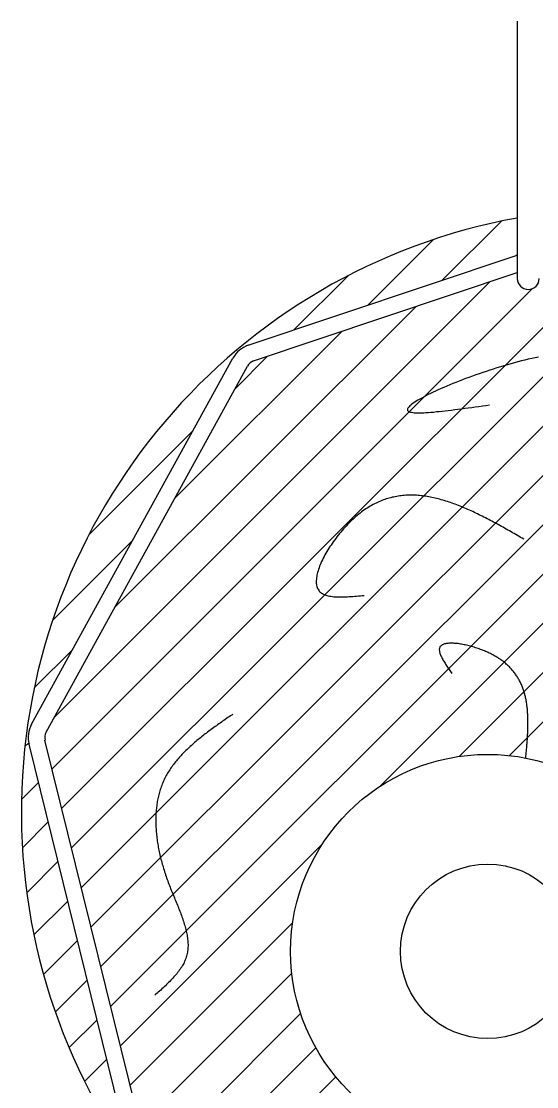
# Model space of a CAD drawing. Extents: x 443 to 1217, y -1921 to -677.
# Drawn here: x 946.18 to 955.32, y -751.35 to -732.45 of the extents above; entities that cross this region are included whole.
import ezdxf

# ---------------------------------------------------------------- set-up
doc = ezdxf.new("R2010")
doc.units = 0
doc.header["$MEASUREMENT"] = 0
doc.layers.get('0').update_dxf_attribs({"linetype": 'CONTINUOUS'})
doc.layers.add('3', color=8, linetype='CONTINUOUS')
doc.layers.add('5', color=7, linetype='CONTINUOUS')

msp = doc.modelspace()

# ---------------------------------------------------------------- linework, layer by layer
at = {"color": 8, "linetype": 'Continuous'}
for p, q in [((953.641, -737.046), (954.69, -735.998)), ((946.9, -746.412), (957.128, -736.184)), ((947.073, -747.114), (957.877, -736.309)), ((952.325, -737.489), (953.489, -736.324)), ((947.246, -747.815), (958.477, -736.584)), ((954.958, -736.604), (954.971, -736.592)), ((946.767, -744.795), (954.494, -737.068)), ((947.592, -749.219), (959.691, -737.12)), ((951.008, -737.931), (951.972, -736.966)), ((946.726, -745.711), (955.244, -737.193)), ((947.419, -748.517), (958.737, -737.198)), ((947.765, -749.92), (960.295, -737.39)), ((947.834, -742.853), (953.177, -737.51)), ((952.534, -746.025), (960.899, -737.66)), ((948.902, -740.912), (951.86, -737.953)), ((949.969, -738.97), (950.544, -738.395)), ((947.379, -741.559), (949.229, -739.71)), ((946.737, -743.076), (948.161, -741.652)), ((953.943, -745.491), (956.515, -742.919)), ((946.411, -744.277), (947.094, -743.594)), ((954.833, -745.476), (956.085, -744.223)), ((946.245, -745.318), (946.313, -745.25)), ((946.184, -746.253), (946.485, -745.952)), ((946.2, -747.112), (946.658, -746.654)), ((947.938, -750.622), (951.524, -747.036)), ((946.277, -747.909), (946.831, -747.355)), ((946.404, -748.656), (947.004, -748.057)), ((948.111, -751.323), (950.99, -748.444)), ((946.575, -749.36), (947.177, -748.758)), ((948.284, -752.025), (950.975, -749.334)), ((946.784, -750.026), (947.35, -749.46)), ((947.028, -750.657), (947.523, -750.162)), ((948.584, -752.599), (951.132, -750.052)), ((949.111, -752.947), (951.4, -750.658)), ((947.304, -751.256), (947.696, -750.863)), ((949.637, -753.296), (951.755, -751.177))]:
    msp.add_line(p, q, dxfattribs=at)
at = {"layer": '3', "color": 3, "linetype": 'Continuous'}
for p, q in [((954.971, -732.453), (954.971, -737.015)), ((950.205, -738.2), (954.971, -736.6)), ((950.298, -738.477), (954.971, -736.908)), ((946.364, -744.922), (949.933, -738.427)), ((946.62, -745.063), (950.19, -738.568)), ((948.376, -752.399), (946.601, -745.204)), ((948.092, -752.469), (946.318, -745.274))]:
    msp.add_line(p, q, dxfattribs=at)
at = {"layer": '3', "color": 3}
for p, q in [((955.167, -738.447), (955.107, -738.463)), ((955.228, -738.434), (955.167, -738.447)), ((955.288, -738.421), (955.228, -738.434)), ((955.347, -738.408), (955.288, -738.421)), ((954.484, -738.641), (954.421, -738.662)), ((954.547, -738.621), (954.484, -738.641)), ((954.609, -738.601), (954.547, -738.621)), ((954.672, -738.582), (954.609, -738.601)), ((954.734, -738.563), (954.672, -738.582)), ((954.797, -738.544), (954.734, -738.563)), ((954.86, -738.527), (954.797, -738.544)), ((954.922, -738.51), (954.86, -738.527)), ((954.984, -738.493), (954.922, -738.51)), ((955.046, -738.478), (954.984, -738.493)), ((955.107, -738.463), (955.046, -738.478)), ((953.942, -738.835), (953.885, -738.857)), ((954, -738.813), (953.942, -738.835)), ((954.057, -738.791), (954, -738.813)), ((954.116, -738.769), (954.057, -738.791)), ((954.176, -738.747), (954.116, -738.769)), ((954.237, -738.725), (954.176, -738.747)), ((954.298, -738.704), (954.237, -738.725)), ((954.359, -738.683), (954.298, -738.704)), ((954.421, -738.662), (954.359, -738.683)), ((953.525, -739.012), (953.479, -739.034)), ((953.572, -738.99), (953.525, -739.012)), ((953.621, -738.968), (953.572, -738.99)), ((953.672, -738.947), (953.621, -738.968)), ((953.723, -738.925), (953.672, -738.947)), ((953.776, -738.902), (953.723, -738.925)), ((953.831, -738.88), (953.776, -738.902)), ((953.885, -738.857), (953.831, -738.88)), ((953.154, -739.21), (953.129, -739.227)), ((953.181, -739.192), (953.154, -739.21)), ((953.212, -739.174), (953.181, -739.192)), ((953.243, -739.155), (953.212, -739.174)), ((953.278, -739.136), (953.243, -739.155)), ((953.314, -739.117), (953.278, -739.136)), ((953.352, -739.096), (953.314, -739.117)), ((953.393, -739.075), (953.352, -739.096)), ((953.435, -739.054), (953.393, -739.075)), ((953.479, -739.034), (953.435, -739.054)), ((953.028, -739.327), (953.025, -739.338)), ((953.025, -739.338), (953.025, -739.348)), ((953.025, -739.348), (953.029, -739.357)), ((953.034, -739.315), (953.028, -739.327)), ((953.029, -739.357), (953.035, -739.365)), ((953.043, -739.302), (953.034, -739.315)), ((953.035, -739.365), (953.046, -739.373)), ((953.055, -739.289), (953.043, -739.302)), ((953.046, -739.373), (953.059, -739.379)), ((953.069, -739.275), (953.055, -739.289)), ((953.059, -739.379), (953.077, -739.384)), ((953.086, -739.259), (953.069, -739.275)), ((953.077, -739.384), (953.096, -739.388)), ((953.106, -739.243), (953.086, -739.259)), ((953.096, -739.388), (953.119, -739.391)), ((953.129, -739.227), (953.106, -739.243)), ((953.119, -739.391), (953.145, -739.395)), ((953.145, -739.395), (953.174, -739.396)), ((953.174, -739.396), (953.204, -739.397)), ((953.204, -739.397), (953.238, -739.397)), ((953.238, -739.397), (953.275, -739.396)), ((953.275, -739.396), (953.313, -739.395)), ((953.313, -739.395), (953.354, -739.392)), ((953.354, -739.392), (953.397, -739.389)), ((953.397, -739.389), (953.442, -739.386)), ((953.442, -739.386), (953.49, -739.383)), ((953.49, -739.383), (953.538, -739.377)), ((953.538, -739.377), (953.589, -739.373)), ((953.589, -739.373), (953.641, -739.367)), ((953.641, -739.367), (953.695, -739.361)), ((953.695, -739.361), (953.749, -739.354)), ((953.749, -739.354), (953.806, -739.348)), ((953.806, -739.348), (953.863, -739.34)), ((953.863, -739.34), (953.921, -739.333)), ((953.921, -739.333), (953.981, -739.325)), ((953.981, -739.325), (954.041, -739.317)), ((954.041, -739.317), (954.102, -739.308)), ((954.102, -739.308), (954.164, -739.301)), ((954.164, -739.301), (954.226, -739.292)), ((954.226, -739.292), (954.29, -739.283)), ((954.29, -739.283), (954.353, -739.275)), ((954.353, -739.275), (954.416, -739.265)), ((954.416, -739.265), (954.479, -739.256)), ((952.704, -740.909), (952.677, -740.917)), ((952.73, -740.903), (952.704, -740.909)), ((952.756, -740.896), (952.73, -740.903)), ((952.782, -740.891), (952.756, -740.896)), ((952.81, -740.885), (952.782, -740.891)), ((952.836, -740.88), (952.81, -740.885)), ((952.863, -740.876), (952.836, -740.88)), ((952.889, -740.871), (952.863, -740.876)), ((952.916, -740.868), (952.889, -740.871)), ((952.943, -740.866), (952.916, -740.868)), ((952.97, -740.863), (952.943, -740.866)), ((952.996, -740.861), (952.97, -740.863)), ((953.023, -740.859), (952.996, -740.861)), ((953.05, -740.859), (953.023, -740.859)), ((953.077, -740.858), (953.05, -740.859)), ((953.104, -740.858), (953.077, -740.858)), ((953.131, -740.859), (953.104, -740.858)), ((953.158, -740.859), (953.131, -740.859)), ((953.186, -740.861), (953.158, -740.859)), ((953.213, -740.863), (953.186, -740.861)), ((953.24, -740.865), (953.213, -740.863)), ((953.267, -740.868), (953.24, -740.865)), ((953.295, -740.87), (953.267, -740.868)), ((953.322, -740.874), (953.295, -740.87)), ((953.349, -740.878), (953.322, -740.874)), ((953.376, -740.882), (953.349, -740.878)), ((953.404, -740.886), (953.376, -740.882)), ((953.431, -740.892), (953.404, -740.886)), ((953.459, -740.897), (953.431, -740.892)), ((953.486, -740.903), (953.459, -740.897)), ((953.514, -740.909), (953.486, -740.903)), ((953.541, -740.916), (953.514, -740.909)), ((953.569, -740.922), (953.541, -740.916)), ((952.288, -741.102), (952.262, -741.12)), ((952.314, -741.086), (952.288, -741.102)), ((952.339, -741.07), (952.314, -741.086)), ((952.365, -741.054), (952.339, -741.07)), ((952.391, -741.039), (952.365, -741.054)), ((952.416, -741.025), (952.391, -741.039)), ((952.442, -741.012), (952.416, -741.025)), ((952.468, -740.999), (952.442, -741.012)), ((952.494, -740.987), (952.468, -740.999)), ((952.52, -740.975), (952.494, -740.987)), ((952.546, -740.964), (952.52, -740.975)), ((952.572, -740.954), (952.546, -740.964)), ((952.598, -740.943), (952.572, -740.954)), ((952.624, -740.934), (952.598, -740.943)), ((952.65, -740.926), (952.624, -740.934)), ((952.677, -740.917), (952.65, -740.926)), ((953.596, -740.93), (953.569, -740.922)), ((953.624, -740.938), (953.596, -740.93)), ((953.652, -740.945), (953.624, -740.938)), ((953.679, -740.953), (953.652, -740.945)), ((953.708, -740.962), (953.679, -740.953)), ((953.735, -740.97), (953.708, -740.962)), ((953.763, -740.98), (953.735, -740.97)), ((953.79, -740.989), (953.763, -740.98)), ((953.819, -740.999), (953.79, -740.989)), ((953.846, -741.01), (953.819, -740.999)), ((953.874, -741.019), (953.846, -741.01)), ((953.903, -741.03), (953.874, -741.019)), ((953.93, -741.041), (953.903, -741.03)), ((953.958, -741.052), (953.93, -741.041)), ((953.987, -741.063), (953.958, -741.052)), ((954.014, -741.075), (953.987, -741.063)), ((954.042, -741.087), (954.014, -741.075)), ((954.071, -741.099), (954.042, -741.087)), ((954.098, -741.111), (954.071, -741.099)), ((952.061, -741.282), (952.036, -741.306)), ((952.086, -741.259), (952.061, -741.282)), ((952.111, -741.237), (952.086, -741.259)), ((952.136, -741.216), (952.111, -741.237)), ((952.161, -741.195), (952.136, -741.216)), ((952.186, -741.175), (952.161, -741.195)), ((952.211, -741.156), (952.186, -741.175)), ((952.237, -741.137), (952.211, -741.156)), ((952.262, -741.12), (952.237, -741.137)), ((954.126, -741.124), (954.098, -741.111)), ((954.154, -741.137), (954.126, -741.124)), ((954.183, -741.15), (954.154, -741.137)), ((954.211, -741.163), (954.183, -741.15)), ((954.239, -741.176), (954.211, -741.163)), ((954.267, -741.189), (954.239, -741.176)), ((954.295, -741.204), (954.267, -741.189)), ((954.323, -741.218), (954.295, -741.204)), ((954.352, -741.232), (954.323, -741.218)), ((954.38, -741.246), (954.352, -741.232)), ((954.408, -741.26), (954.38, -741.246)), ((954.437, -741.276), (954.408, -741.26)), ((954.465, -741.29), (954.437, -741.276)), ((954.493, -741.305), (954.465, -741.29)), ((951.89, -741.458), (951.866, -741.485)), ((951.913, -741.431), (951.89, -741.458)), ((951.938, -741.405), (951.913, -741.431)), ((951.962, -741.379), (951.938, -741.405)), ((951.986, -741.354), (951.962, -741.379)), ((952.011, -741.33), (951.986, -741.354)), ((952.036, -741.306), (952.011, -741.33)), ((954.522, -741.32), (954.493, -741.305)), ((954.55, -741.335), (954.522, -741.32)), ((954.578, -741.351), (954.55, -741.335)), ((954.607, -741.366), (954.578, -741.351)), ((954.635, -741.381), (954.607, -741.366)), ((954.663, -741.397), (954.635, -741.381)), ((954.692, -741.413), (954.663, -741.397)), ((954.72, -741.428), (954.692, -741.413)), ((954.748, -741.444), (954.72, -741.428)), ((954.777, -741.46), (954.748, -741.444)), ((954.805, -741.476), (954.777, -741.46)), ((954.833, -741.492), (954.805, -741.476)), ((951.732, -741.655), (951.711, -741.683)), ((951.754, -741.625), (951.732, -741.655)), ((951.775, -741.597), (951.754, -741.625)), ((951.797, -741.569), (951.775, -741.597)), ((951.82, -741.54), (951.797, -741.569)), ((951.843, -741.512), (951.82, -741.54)), ((951.866, -741.485), (951.843, -741.512)), ((954.862, -741.509), (954.833, -741.492)), ((954.89, -741.524), (954.862, -741.509)), ((954.918, -741.54), (954.89, -741.524)), ((954.947, -741.557), (954.918, -741.54)), ((954.975, -741.573), (954.947, -741.557)), ((955.003, -741.589), (954.975, -741.573)), ((955.032, -741.606), (955.003, -741.589)), ((955.061, -741.622), (955.032, -741.606)), ((955.089, -741.638), (955.061, -741.622)), ((951.597, -741.86), (951.579, -741.889)), ((951.614, -741.83), (951.597, -741.86)), ((951.633, -741.801), (951.614, -741.83)), ((951.651, -741.771), (951.633, -741.801)), ((951.671, -741.742), (951.651, -741.771)), ((951.69, -741.713), (951.671, -741.742)), ((951.711, -741.683), (951.69, -741.713)), ((951.504, -742.035), (951.492, -742.063)), ((951.518, -742.006), (951.504, -742.035)), ((951.532, -741.977), (951.518, -742.006)), ((951.548, -741.948), (951.532, -741.977)), ((951.563, -741.919), (951.548, -741.948)), ((951.579, -741.889), (951.563, -741.919)), ((951.433, -742.227), (951.427, -742.252)), ((951.441, -742.201), (951.433, -742.227)), ((951.449, -742.174), (951.441, -742.201)), ((951.458, -742.146), (951.449, -742.174)), ((951.469, -742.119), (951.458, -742.146)), ((951.48, -742.092), (951.469, -742.119)), ((951.492, -742.063), (951.48, -742.092)), ((951.41, -742.373), (951.409, -742.395)), ((951.409, -742.395), (951.41, -742.417)), ((951.411, -742.35), (951.41, -742.373)), ((951.41, -742.417), (951.412, -742.437)), ((951.414, -742.326), (951.411, -742.35)), ((951.417, -742.302), (951.414, -742.326)), ((951.421, -742.278), (951.417, -742.302)), ((951.427, -742.252), (951.421, -742.278)), ((951.412, -742.437), (951.416, -742.457)), ((951.416, -742.457), (951.421, -742.477)), ((951.421, -742.477), (951.427, -742.494)), ((951.427, -742.494), (951.433, -742.511)), ((951.433, -742.511), (951.442, -742.528)), ((951.442, -742.528), (951.452, -742.544)), ((951.452, -742.544), (951.463, -742.558)), ((951.463, -742.558), (951.475, -742.571)), ((951.475, -742.571), (951.489, -742.584)), ((951.489, -742.584), (951.504, -742.595)), ((951.504, -742.595), (951.52, -742.605)), ((951.52, -742.605), (951.538, -742.615)), ((951.538, -742.615), (951.557, -742.624)), ((951.557, -742.624), (951.578, -742.63)), ((951.578, -742.63), (951.599, -742.637)), ((951.599, -742.637), (951.622, -742.643)), ((951.622, -742.643), (951.646, -742.648)), ((951.646, -742.648), (951.67, -742.652)), ((951.67, -742.652), (951.696, -742.655)), ((951.696, -742.655), (951.722, -742.659)), ((951.722, -742.659), (951.749, -742.66)), ((951.749, -742.66), (951.778, -742.662)), ((951.778, -742.662), (951.806, -742.663)), ((951.806, -742.663), (951.835, -742.663)), ((951.835, -742.663), (951.866, -742.663)), ((951.866, -742.663), (951.896, -742.662)), ((951.896, -742.662), (951.928, -742.661)), ((951.928, -742.661), (951.961, -742.66)), ((951.961, -742.66), (951.992, -742.657)), ((951.992, -742.657), (952.025, -742.656)), ((952.025, -742.656), (952.059, -742.653)), ((952.059, -742.653), (952.091, -742.651)), ((952.091, -742.651), (952.125, -742.649)), ((952.125, -742.649), (952.159, -742.645)), ((952.159, -742.645), (952.193, -742.642)), ((952.193, -742.642), (952.228, -742.639)), ((952.228, -742.639), (952.261, -742.637)), ((953.598, -743.56), (953.594, -743.57)), ((953.602, -743.551), (953.598, -743.56)), ((953.607, -743.543), (953.602, -743.551)), ((953.614, -743.535), (953.607, -743.543)), ((953.621, -743.528), (953.614, -743.535)), ((953.63, -743.522), (953.621, -743.528)), ((953.639, -743.515), (953.63, -743.522)), ((953.649, -743.51), (953.639, -743.515)), ((953.66, -743.505), (953.649, -743.51)), ((953.672, -743.501), (953.66, -743.505)), ((953.684, -743.497), (953.672, -743.501)), ((953.697, -743.493), (953.684, -743.497)), ((953.711, -743.491), (953.697, -743.493)), ((953.725, -743.488), (953.711, -743.491)), ((953.74, -743.487), (953.725, -743.488)), ((953.757, -743.485), (953.74, -743.487)), ((953.773, -743.484), (953.757, -743.485)), ((953.789, -743.484), (953.773, -743.484)), ((953.807, -743.484), (953.789, -743.484)), ((953.825, -743.484), (953.807, -743.484)), ((953.844, -743.485), (953.825, -743.484)), ((953.862, -743.486), (953.844, -743.485)), ((953.882, -743.487), (953.862, -743.486)), ((953.902, -743.489), (953.882, -743.487)), ((953.922, -743.491), (953.902, -743.489)), ((953.943, -743.494), (953.922, -743.491)), ((953.964, -743.498), (953.943, -743.494)), ((953.985, -743.501), (953.964, -743.498)), ((954.006, -743.505), (953.985, -743.501)), ((954.028, -743.51), (954.006, -743.505)), ((954.051, -743.514), (954.028, -743.51)), ((954.073, -743.518), (954.051, -743.514)), ((954.094, -743.524), (954.073, -743.518)), ((954.117, -743.53), (954.094, -743.524)), ((954.14, -743.536), (954.117, -743.53)), ((954.163, -743.542), (954.14, -743.536)), ((954.186, -743.549), (954.163, -743.542)), ((954.209, -743.555), (954.186, -743.549)), ((954.231, -743.563), (954.209, -743.555)), ((953.592, -743.579), (953.59, -743.59)), ((953.59, -743.59), (953.59, -743.601)), ((953.59, -743.601), (953.591, -743.612)), ((953.591, -743.612), (953.592, -743.625)), ((953.594, -743.57), (953.592, -743.579)), ((953.592, -743.625), (953.594, -743.637)), ((953.594, -743.637), (953.598, -743.65)), ((953.598, -743.65), (953.602, -743.664)), ((953.602, -743.664), (953.607, -743.679)), ((953.607, -743.679), (953.613, -743.693)), ((953.613, -743.693), (953.619, -743.708)), ((953.619, -743.708), (953.626, -743.723)), ((953.626, -743.723), (953.633, -743.739)), ((953.633, -743.739), (953.642, -743.755)), ((954.254, -743.571), (954.231, -743.563)), ((954.276, -743.578), (954.254, -743.571)), ((954.299, -743.586), (954.276, -743.578)), ((954.322, -743.595), (954.299, -743.586)), ((954.344, -743.603), (954.322, -743.595)), ((954.367, -743.612), (954.344, -743.603)), ((954.389, -743.621), (954.367, -743.612)), ((954.411, -743.63), (954.389, -743.621)), ((954.432, -743.639), (954.411, -743.63)), ((954.454, -743.649), (954.432, -743.639)), ((954.475, -743.659), (954.454, -743.649)), ((954.496, -743.669), (954.475, -743.659)), ((954.516, -743.68), (954.496, -743.669)), ((954.536, -743.69), (954.516, -743.68)), ((954.555, -743.7), (954.536, -743.69)), ((954.575, -743.711), (954.555, -743.7)), ((954.594, -743.722), (954.575, -743.711)), ((954.612, -743.733), (954.594, -743.722)), ((954.631, -743.744), (954.612, -743.733)), ((954.648, -743.756), (954.631, -743.744)), ((953.642, -743.755), (953.651, -743.771)), ((953.651, -743.771), (953.661, -743.788)), ((953.661, -743.788), (953.671, -743.805)), ((953.671, -743.805), (953.68, -743.822)), ((953.68, -743.822), (953.691, -743.839)), ((953.691, -743.839), (953.702, -743.857)), ((953.702, -743.857), (953.714, -743.875)), ((953.714, -743.875), (953.726, -743.892)), ((953.726, -743.892), (953.738, -743.911)), ((953.738, -743.911), (953.75, -743.929)), ((953.75, -743.929), (953.763, -743.948)), ((954.666, -743.768), (954.648, -743.756)), ((954.682, -743.779), (954.666, -743.768)), ((954.699, -743.791), (954.682, -743.779)), ((954.716, -743.803), (954.699, -743.791)), ((954.731, -743.816), (954.716, -743.803)), ((954.746, -743.828), (954.731, -743.816)), ((954.761, -743.84), (954.746, -743.828)), ((954.777, -743.853), (954.761, -743.84)), ((954.791, -743.866), (954.777, -743.853)), ((954.805, -743.879), (954.791, -743.866)), ((954.819, -743.892), (954.805, -743.879)), ((954.832, -743.905), (954.819, -743.892)), ((954.845, -743.918), (954.832, -743.905)), ((954.858, -743.933), (954.845, -743.918)), ((954.87, -743.947), (954.858, -743.933)), ((953.763, -743.948), (953.775, -743.966)), ((953.775, -743.966), (953.788, -743.985)), ((953.788, -743.985), (953.801, -744.003)), ((953.801, -744.003), (953.813, -744.022)), ((954.882, -743.96), (954.87, -743.947)), ((954.894, -743.974), (954.882, -743.96)), ((954.906, -743.988), (954.894, -743.974)), ((954.917, -744.002), (954.906, -743.988)), ((954.928, -744.016), (954.917, -744.002)), ((954.939, -744.032), (954.928, -744.016)), ((954.949, -744.046), (954.939, -744.032)), ((954.959, -744.061), (954.949, -744.046)), ((954.969, -744.075), (954.959, -744.061)), ((954.978, -744.091), (954.969, -744.075)), ((954.987, -744.106), (954.978, -744.091)), ((954.996, -744.121), (954.987, -744.106)), ((955.004, -744.136), (954.996, -744.121)), ((955.013, -744.153), (955.004, -744.136)), ((955.021, -744.168), (955.013, -744.153)), ((955.028, -744.183), (955.021, -744.168)), ((955.036, -744.2), (955.028, -744.183)), ((955.044, -744.216), (955.036, -744.2)), ((955.05, -744.232), (955.044, -744.216)), ((955.057, -744.248), (955.05, -744.232)), ((955.063, -744.264), (955.057, -744.248)), ((955.07, -744.28), (955.063, -744.264)), ((955.075, -744.298), (955.07, -744.28)), ((955.082, -744.314), (955.075, -744.298)), ((955.087, -744.33), (955.082, -744.314)), ((955.093, -744.348), (955.087, -744.33)), ((955.097, -744.364), (955.093, -744.348)), ((955.103, -744.382), (955.097, -744.364)), ((955.107, -744.399), (955.103, -744.382)), ((955.111, -744.415), (955.107, -744.399)), ((955.116, -744.433), (955.111, -744.415)), ((955.119, -744.45), (955.116, -744.433)), ((955.123, -744.468), (955.119, -744.45)), ((955.127, -744.485), (955.123, -744.468)), ((955.13, -744.504), (955.127, -744.485)), ((955.133, -744.521), (955.13, -744.504)), ((955.136, -744.538), (955.133, -744.521)), ((955.139, -744.557), (955.136, -744.538)), ((955.142, -744.574), (955.139, -744.557)), ((955.144, -744.593), (955.142, -744.574)), ((955.146, -744.61), (955.144, -744.593)), ((955.148, -744.629), (955.146, -744.61)), ((955.151, -744.647), (955.148, -744.629)), ((955.152, -744.666), (955.151, -744.647)), ((955.154, -744.685), (955.152, -744.666)), ((955.155, -744.703), (955.154, -744.685)), ((949.728, -744.884), (949.705, -744.9)), ((949.75, -744.868), (949.728, -744.884)), ((949.773, -744.852), (949.75, -744.868)), ((949.796, -744.836), (949.773, -744.852)), ((949.818, -744.821), (949.796, -744.836)), ((949.841, -744.804), (949.818, -744.821)), ((949.864, -744.789), (949.841, -744.804)), ((949.887, -744.773), (949.864, -744.789)), ((949.91, -744.758), (949.887, -744.773)), ((949.932, -744.741), (949.91, -744.758)), ((955.156, -744.722), (955.155, -744.703)), ((955.157, -744.74), (955.156, -744.722)), ((955.158, -744.759), (955.157, -744.74)), ((955.159, -744.777), (955.158, -744.759)), ((955.16, -744.796), (955.159, -744.777)), ((955.16, -744.815), (955.16, -744.796)), ((955.161, -744.834), (955.16, -744.815)), ((955.161, -744.853), (955.161, -744.834)), ((955.161, -744.872), (955.161, -744.853)), ((955.161, -744.892), (955.161, -744.872)), ((949.483, -745.061), (949.462, -745.077)), ((949.505, -745.044), (949.483, -745.061)), ((949.527, -745.028), (949.505, -745.044)), ((949.549, -745.013), (949.527, -745.028)), ((949.572, -744.996), (949.549, -745.013)), ((949.594, -744.98), (949.572, -744.996)), ((949.615, -744.964), (949.594, -744.98)), ((949.638, -744.948), (949.615, -744.964)), ((949.66, -744.932), (949.638, -744.948)), ((949.683, -744.916), (949.66, -744.932)), ((949.705, -744.9), (949.683, -744.916)), ((955.157, -745.065), (955.158, -745.045)), ((955.157, -745.084), (955.157, -745.065)), ((955.158, -745.045), (955.159, -745.026)), ((955.159, -745.007), (955.16, -744.987)), ((955.159, -745.026), (955.159, -745.007)), ((955.16, -744.968), (955.161, -744.948)), ((955.16, -744.987), (955.16, -744.968)), ((955.161, -744.91), (955.161, -744.892)), ((955.161, -744.93), (955.161, -744.91)), ((955.161, -744.948), (955.161, -744.93)), ((949.234, -745.262), (949.214, -745.28)), ((949.253, -745.245), (949.234, -745.262)), ((949.274, -745.227), (949.253, -745.245)), ((949.294, -745.211), (949.274, -745.227)), ((949.315, -745.193), (949.294, -745.211)), ((949.335, -745.177), (949.315, -745.193)), ((949.356, -745.16), (949.335, -745.177)), ((949.377, -745.143), (949.356, -745.16)), ((949.398, -745.127), (949.377, -745.143)), ((949.419, -745.111), (949.398, -745.127)), ((949.441, -745.093), (949.419, -745.111)), ((949.462, -745.077), (949.441, -745.093)), ((955.143, -745.282), (955.145, -745.262)), ((955.145, -745.262), (955.146, -745.243)), ((955.146, -745.243), (955.148, -745.222)), ((955.148, -745.222), (955.149, -745.202)), ((955.149, -745.202), (955.151, -745.183)), ((955.151, -745.183), (955.152, -745.163)), ((955.152, -745.163), (955.154, -745.143)), ((955.154, -745.143), (955.155, -745.124)), ((955.155, -745.124), (955.156, -745.104)), ((955.156, -745.104), (955.157, -745.084)), ((949.046, -745.439), (949.028, -745.457)), ((949.064, -745.421), (949.046, -745.439)), ((949.081, -745.403), (949.064, -745.421)), ((949.1, -745.385), (949.081, -745.403)), ((949.118, -745.367), (949.1, -745.385)), ((949.137, -745.349), (949.118, -745.367)), ((949.156, -745.332), (949.137, -745.349)), ((949.175, -745.314), (949.156, -745.332)), ((949.195, -745.297), (949.175, -745.314)), ((949.214, -745.28), (949.195, -745.297)), ((955.128, -745.46), (955.13, -745.441)), ((955.13, -745.441), (955.131, -745.42)), ((955.131, -745.42), (955.133, -745.401)), ((955.133, -745.401), (955.135, -745.381)), ((955.135, -745.381), (955.136, -745.361)), ((955.136, -745.361), (955.139, -745.341)), ((955.139, -745.341), (955.14, -745.321)), ((955.14, -745.321), (955.142, -745.301)), ((955.142, -745.301), (955.143, -745.282)), ((948.883, -745.628), (948.868, -745.648)), ((948.897, -745.609), (948.883, -745.628)), ((948.913, -745.589), (948.897, -745.609)), ((948.929, -745.571), (948.913, -745.589)), ((948.945, -745.551), (948.929, -745.571)), ((948.96, -745.532), (948.945, -745.551)), ((948.978, -745.513), (948.96, -745.532)), ((948.994, -745.494), (948.978, -745.513)), ((949.012, -745.476), (948.994, -745.494)), ((949.028, -745.457), (949.012, -745.476)), ((955.122, -745.52), (955.124, -745.501)), ((955.124, -745.501), (955.125, -745.48)), ((955.125, -745.48), (955.128, -745.46)), ((948.761, -745.811), (948.75, -745.832)), ((948.774, -745.791), (948.761, -745.811)), ((948.786, -745.77), (948.774, -745.791)), ((948.799, -745.749), (948.786, -745.77)), ((948.812, -745.729), (948.799, -745.749)), ((948.825, -745.708), (948.812, -745.729)), ((948.839, -745.688), (948.825, -745.708)), ((948.854, -745.668), (948.839, -745.688)), ((948.868, -745.648), (948.854, -745.668)), ((948.669, -746.009), (948.661, -746.03)), ((948.678, -745.986), (948.669, -746.009)), ((948.687, -745.963), (948.678, -745.986)), ((948.697, -745.941), (948.687, -745.963)), ((948.706, -745.919), (948.697, -745.941)), ((948.716, -745.898), (948.706, -745.919)), ((948.727, -745.876), (948.716, -745.898)), ((948.738, -745.854), (948.727, -745.876)), ((948.75, -745.832), (948.738, -745.854)), ((948.613, -746.195), (948.606, -746.219)), ((948.618, -746.171), (948.613, -746.195)), ((948.625, -746.147), (948.618, -746.171)), ((948.631, -746.124), (948.625, -746.147)), ((948.638, -746.1), (948.631, -746.124)), ((948.645, -746.077), (948.638, -746.1)), ((948.653, -746.054), (948.645, -746.077)), ((948.661, -746.03), (948.653, -746.054)), ((948.578, -746.391), (948.575, -746.416)), ((948.581, -746.366), (948.578, -746.391)), ((948.584, -746.341), (948.581, -746.366)), ((948.588, -746.316), (948.584, -746.341)), ((948.592, -746.292), (948.588, -746.316)), ((948.596, -746.267), (948.592, -746.292)), ((948.602, -746.243), (948.596, -746.267)), ((948.606, -746.219), (948.602, -746.243)), ((948.566, -746.544), (948.565, -746.569)), ((948.565, -746.569), (948.565, -746.595)), ((948.567, -746.518), (948.566, -746.544)), ((948.568, -746.493), (948.567, -746.518)), ((948.57, -746.466), (948.568, -746.493)), ((948.572, -746.441), (948.57, -746.466)), ((948.575, -746.416), (948.572, -746.441)), ((948.565, -746.595), (948.564, -746.621)), ((948.564, -746.621), (948.564, -746.647)), ((948.564, -746.647), (948.565, -746.673)), ((948.565, -746.673), (948.565, -746.7)), ((948.565, -746.7), (948.566, -746.726)), ((948.566, -746.726), (948.567, -746.752)), ((948.567, -746.752), (948.569, -746.778)), ((948.569, -746.778), (948.57, -746.804)), ((948.57, -746.804), (948.572, -746.831)), ((948.572, -746.831), (948.575, -746.858)), ((948.575, -746.858), (948.578, -746.885)), ((948.578, -746.885), (948.581, -746.911)), ((948.581, -746.911), (948.584, -746.938)), ((948.584, -746.938), (948.588, -746.966)), ((948.588, -746.966), (948.591, -746.993)), ((948.591, -746.993), (948.595, -747.019)), ((948.595, -747.019), (948.6, -747.046)), ((948.6, -747.046), (948.604, -747.073)), ((948.604, -747.073), (948.609, -747.101)), ((948.609, -747.101), (948.614, -747.128)), ((948.614, -747.128), (948.619, -747.155)), ((948.619, -747.155), (948.625, -747.182)), ((948.625, -747.182), (948.631, -747.21)), ((948.631, -747.21), (948.637, -747.237)), ((948.637, -747.237), (948.643, -747.264)), ((948.643, -747.264), (948.65, -747.291)), ((948.65, -747.291), (948.656, -747.319)), ((948.656, -747.319), (948.664, -747.346)), ((948.664, -747.346), (948.672, -747.373)), ((948.672, -747.373), (948.679, -747.4)), ((948.679, -747.4), (948.687, -747.428)), ((948.687, -747.428), (948.694, -747.455)), ((948.694, -747.455), (948.703, -747.482)), ((948.703, -747.482), (948.711, -747.51)), ((948.711, -747.51), (948.719, -747.538)), ((948.719, -747.538), (948.728, -747.565)), ((948.728, -747.565), (948.738, -747.592)), ((948.738, -747.592), (948.747, -747.619)), ((948.747, -747.619), (948.757, -747.647)), ((948.757, -747.647), (948.766, -747.674)), ((948.766, -747.674), (948.776, -747.701)), ((948.776, -747.701), (948.786, -747.728)), ((948.786, -747.728), (948.797, -747.755)), ((948.797, -747.755), (948.807, -747.782)), ((948.807, -747.782), (948.818, -747.809)), ((948.818, -747.809), (948.828, -747.836)), ((948.828, -747.836), (948.839, -747.864)), ((948.839, -747.864), (948.85, -747.89)), ((948.85, -747.89), (948.861, -747.917)), ((948.861, -747.917), (948.872, -747.943)), ((948.872, -747.943), (948.883, -747.97)), ((948.883, -747.97), (948.894, -747.997)), ((948.894, -747.997), (948.905, -748.024)), ((948.905, -748.024), (948.916, -748.05)), ((948.916, -748.05), (948.927, -748.077)), ((948.927, -748.077), (948.937, -748.103)), ((948.937, -748.103), (948.948, -748.129)), ((948.948, -748.129), (948.959, -748.156)), ((948.959, -748.156), (948.969, -748.182)), ((948.969, -748.182), (948.98, -748.208)), ((948.98, -748.208), (948.99, -748.234)), ((948.99, -748.234), (949, -748.26)), ((949, -748.26), (949.009, -748.286)), ((949.009, -748.286), (949.019, -748.311)), ((949.019, -748.311), (949.028, -748.338)), ((949.028, -748.338), (949.038, -748.363)), ((949.038, -748.363), (949.046, -748.389)), ((949.046, -748.389), (949.054, -748.414)), ((949.054, -748.414), (949.063, -748.439)), ((949.063, -748.439), (949.07, -748.465)), ((949.07, -748.465), (949.078, -748.49)), ((949.078, -748.49), (949.086, -748.514)), ((949.086, -748.514), (949.092, -748.539)), ((949.092, -748.539), (949.099, -748.564)), ((949.099, -748.564), (949.104, -748.589)), ((949.104, -748.589), (949.11, -748.613)), ((949.11, -748.613), (949.114, -748.638)), ((949.114, -748.638), (949.119, -748.662)), ((949.119, -748.662), (949.123, -748.686)), ((949.123, -748.686), (949.126, -748.71)), ((949.126, -748.71), (949.129, -748.734)), ((949.129, -748.734), (949.131, -748.758)), ((949.131, -748.758), (949.134, -748.782)), ((949.134, -748.782), (949.135, -748.805)), ((949.135, -748.805), (949.136, -748.829)), ((949.136, -748.852), (949.135, -748.875)), ((949.136, -748.829), (949.136, -748.852)), ((949.111, -749.033), (949.104, -749.055)), ((949.116, -749.01), (949.111, -749.033)), ((949.121, -748.988), (949.116, -749.01)), ((949.125, -748.966), (949.121, -748.988)), ((949.128, -748.944), (949.125, -748.966)), ((949.131, -748.921), (949.128, -748.944)), ((949.134, -748.898), (949.131, -748.921)), ((949.135, -748.875), (949.134, -748.898)), ((949.024, -749.224), (949.01, -749.244)), ((949.037, -749.203), (949.024, -749.224)), ((949.048, -749.182), (949.037, -749.203)), ((949.059, -749.162), (949.048, -749.182)), ((949.069, -749.14), (949.059, -749.162)), ((949.079, -749.119), (949.069, -749.14)), ((949.088, -749.097), (949.079, -749.119)), ((949.097, -749.077), (949.088, -749.097)), ((949.104, -749.055), (949.097, -749.077)), ((948.885, -749.403), (948.868, -749.423)), ((948.903, -749.384), (948.885, -749.403)), ((948.92, -749.364), (948.903, -749.384)), ((948.936, -749.345), (948.92, -749.364)), ((948.952, -749.325), (948.936, -749.345)), ((948.968, -749.304), (948.952, -749.325)), ((948.982, -749.285), (948.968, -749.304)), ((948.996, -749.264), (948.982, -749.285)), ((949.01, -749.244), (948.996, -749.264)), ((948.693, -749.596), (948.673, -749.615)), ((948.713, -749.577), (948.693, -749.596)), ((948.734, -749.558), (948.713, -749.577)), ((948.753, -749.539), (948.734, -749.558)), ((948.773, -749.52), (948.753, -749.539)), ((948.792, -749.5), (948.773, -749.52)), ((948.812, -749.482), (948.792, -749.5)), ((948.831, -749.462), (948.812, -749.482)), ((948.849, -749.443), (948.831, -749.462)), ((948.868, -749.423), (948.849, -749.443)), ((948.567, -749.71), (948.546, -749.728)), ((948.589, -749.691), (948.567, -749.71)), ((948.609, -749.672), (948.589, -749.691)), ((948.63, -749.653), (948.609, -749.672)), ((948.652, -749.635), (948.63, -749.653)), ((948.673, -749.615), (948.652, -749.635))]:
    msp.add_line(p, q, dxfattribs=at)
at = {"layer": '3', "color": 3, "linetype": 'Continuous'}
for centre, radius, start, end in [((956.895, -746.482), 10.713, 100.3456, 257.8235), ((955.166, -737.015), 0.195, 180, 0), ((950.36, -738.662), 0.487, 108.5625, 151.2068), ((950.36, -738.662), 0.195, 108.5625, 151.2068), ((946.791, -745.157), 0.487, 151.2068, 193.8535), ((946.791, -745.157), 0.195, 151.2068, 193.8535)]:
    msp.add_arc(centre, radius, start, end, dxfattribs=at)
at = {"layer": '5', "color": 3, "linetype": 'Continuous'}
for radius in [3.494, 1.547]:
    msp.add_circle((954.448, -748.949), radius, dxfattribs=at)

doc.saveas('drawing.dxf')
